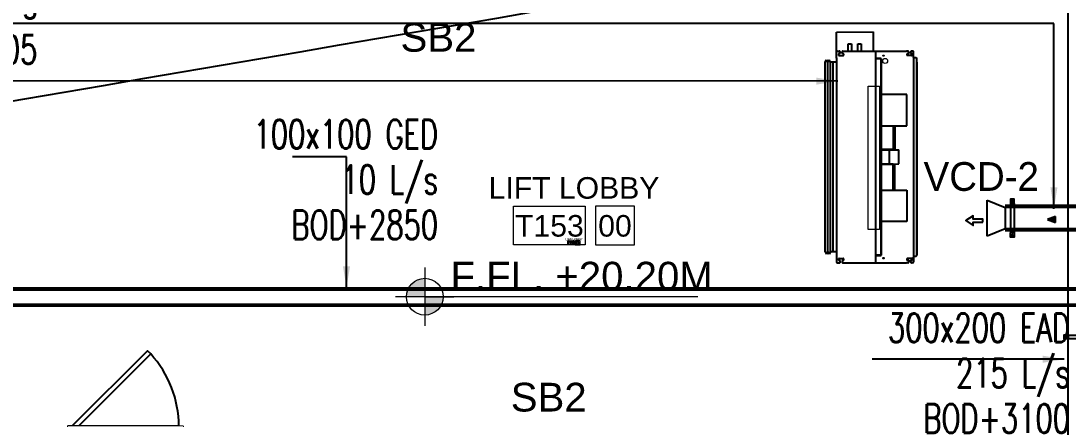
# Model space of a CAD drawing. Header units: millimetres. Extents: x -9226 to 166212, y -13 to 97274.
# Drawn here: x 31224 to 38507, y 28530 to 31301 of the extents above; entities that cross this region are included whole.
import ezdxf
from ezdxf.enums import TextEntityAlignment as Align

# ---------------------------------------------------------------- set-up
doc = ezdxf.new("R2010")
doc.units = ezdxf.units.MM
doc.set_wipeout_variables(frame=1)
doc.linetypes.add('HIDDEN', pattern=[9.525, 6.35, -3.175])
doc.layers.get('0').update_dxf_attribs({"color": 8})
for name, color, linetype in [('-FAD', 3, 'Continuous'), ('0-AC TEXT', 7, 'Continuous'), ('1.INS', 8, 'Continuous'), ('1.SAD', 5, 'Continuous'), ('1.STR', 8, 'Continuous'), ('1.support 2', 7, 'Continuous'), ('23491-GN-XR-PLOT LIMIT$0$ARCADE', 8, 'Continuous'), ('23491-GN-XR-PLOT LIMIT$0$RETAIL', 8, 'Continuous'), ('cloud', 15, 'Continuous'), ('ETA-AC-SUPPORT', 25, 'Continuous'), ('FAD', 3, 'Continuous'), ('GED', 6, 'Continuous'), ('M-HVAC-FCU-02', 20, 'Continuous'), ('M-HVAC-FCU-05', 20, 'Continuous'), ('UNIT', 20, 'Continuous'), ('VCD SHE', 7, 'Continuous')]:
    doc.layers.add(name, color=color, linetype=linetype)
for name, color, linetype, lineweight in [('1.XREF', 8, 'Continuous', 9), ('23491-A-XR-MAIN CORE service rooms$0$Zone-6_30May22$0$TYP$0$2B+G+19+R Typical Floor$0$A-DOOR', 8, 'Continuous', 25), ('23491-XR-AR-2ND FLOOR PLAN$0$A-FLOR-IDEN', 8, 'Continuous', 9), ('23491-XR-AR-2ND FLOOR PLAN$0$A-FLOR-IDEN @ 10', 8, 'Continuous', 9), ('23491-XR-AR-2ND FLOOR PLAN$0$A-FLOR-IDEN @ 100', 8, 'Continuous', 9), ('23491-XR-AR-2ND FLOOR PLAN$0$A-FLOR-IDEN @ 5', 8, 'Continuous', 9), ('23491-XR-AR-2ND FLOOR PLAN$0$A-FLOR-IDEN @ 8', 8, 'Continuous', 9), ('23491-XR-AR-2ND FLOOR PLAN$0$A-WALL-CAVI', 8, 'Continuous', 15), ('A-ANNO-DIMS', 8, 'Continuous', 9), ('G-ANNO-LEVL_2 @ 100', 8, 'Continuous', 9), ('MH TEXT1', 15, 'Continuous', 0)]:
    doc.layers.add(name, color=color, linetype=linetype, lineweight=lineweight)
doc.styles.add('23491-XR-AR-2ND FLOOR PLAN$0$SDC-TEXT_4_2', font='arial.ttf')
doc.styles.add('ROMANS', font='isocp.shx', dxfattribs={"width": 0.8})
doc.styles.add('ROMANS100', font='romans.shx', dxfattribs={"width": 0.7, "height": 100})
doc.styles.add('SDC-TEXT-ARB', font='sdc-arb.shx', dxfattribs={"height": 0.5})
doc.styles.add('SDC-TEXT_3', font='arial.ttf')
doc.styles.get("Standard").update_dxf_attribs({"font": 'romans.shx', "height": 200})
doc.styles.add('TEXT-FRAME', font='sanss___.ttf')
doc.dimstyles.new('ISO-25', dxfattribs={"dimtxt": 200, "dimasz": 150, "dimexe": 1.25, "dimexo": 0.625, "dimgap": 1, "dimtad": 1, "dimtoh": 1, "dimdec": 0, "dimrnd": 5, "dimtxsty": 'Standard', "dimcen": 2.5, "dimclrd": 256, "dimclre": 256, "dimclrt": 7, "dimadec": 0, "dimazin": 0, "dimtfac": 1, "dimtdec": 0, "dimtix": 1, "dimtmove": 2, "dimatfit": 3, "dimfxl": 1, "dimarcsym": 1})
doc.dimstyles.new('JSE', dxfattribs={"dimtxt": 50, "dimasz": 150, "dimexe": 0.18, "dimexo": 0.0625, "dimgap": 50, "dimtad": 0, "dimdec": 0, "dimrnd": 5, "dimzin": 0, "dimdsep": 46, "dimtxsty": 'ROMANS', "dimcen": 0.09, "dimclrd": 7, "dimclre": 7, "dimclrt": 7, "dimadec": 0, "dimazin": 0, "dimtfac": 1, "dimtdec": 0, "dimtofl": 0, "dimtmove": 0, "dimatfit": 3, "dimfxl": 1, "dimtolj": 1, "dimtzin": 0, "dimarcsym": 1})

# ---------------------------------------------------------------- blocks, each defined once
blk = doc.blocks.new('*U566')
at = {"layer": '23491-A-XR-MAIN CORE service rooms$0$Zone-6_30May22$0$TYP$0$2B+G+19+R Typical Floor$0$A-DOOR', "color": 8}
for p, q in [((0.965, 0), (0.035, 0)), ((0.95, -0.1), (0.05, -0.1))]:
    blk.add_line(p, q, dxfattribs=at)
blk.add_lwpolyline([(0.0633, -0.0283), (0.7203, 0.6287), (0.692, 0.657), (0.035, 0)], close=True, dxfattribs=at)
for points in [[(0.035, 0), (0, 0), (0, -0.1), (0.05, -0.1), (0.05, -0.04), (0.035, -0.04), (0.035, 0)], [(0.965, 0), (1, 0), (1, -0.1), (0.95, -0.1), (0.95, -0.04), (0.965, -0.04), (0.965, 0)]]:
    blk.add_lwpolyline(points, dxfattribs=at)
blk.add_arc((0.035, 0), 0.93, 360, 42.5349, dxfattribs=at)
at = {"color": 8}
blk.add_wipeout([(1, -0.1), (0, -0.1), (0, 0), (1, 0)], dxfattribs=at)
blk = doc.blocks.new('23491-A-XR-MAIN CORE service rooms')
at = {"layer": '23491-A-XR-MAIN CORE service rooms$0$Zone-6_30May22$0$TYP$0$2B+G+19+R Typical Floor$0$A-DOOR', "color": 8, "extrusion": (-0.00182, 3.20721e-17, 0.999998), "xscale": 799.9999998137353, "yscale": 799.9999998137353, "zscale": 799.9999998137353, "rotation": 359.9999999999664}
blk.add_blockref('*U566', (31550, 28480, -58.9), dxfattribs=at)
blk = doc.blocks.new('*U507')
at = {"color": 8, "linetype": 'ByBlock'}
for points in [[(1.3, 0), (-7, 0), (-7, 4.5), (1.3, 4.5)], [(2.5, 0), (7, 0), (7, 4.5), (2.5, 4.5)]]:
    blk.add_lwpolyline(points, close=True, dxfattribs=at)
at = {"color": 8, "linetype": 'ByBlock', "style": '23491-XR-AR-2ND FLOOR PLAN$0$SDC-TEXT_4_2'}
for tag, p in [('ROOM-NAME-2', (0, 9.95)), ('ROOM-NAME-1', (0, 6.6)), ('ROOM-NO.', (-2.85, 2.2)), ('ROOM-FINISH', (4.75, 2.2))]:
    blk.add_attdef(tag, text='', height=2.5, dxfattribs=at).set_placement(p, align=Align.MIDDLE_CENTER)
blk = doc.blocks.new('*U805')
at = {"layer": '23491-XR-AR-2ND FLOOR PLAN$0$A-FLOR-IDEN @ 10', "color": 8}
ref = blk.add_blockref('*U507', (35070.9, 29743), dxfattribs=dict(at, xscale=5.999999999999999, yscale=5.999999999999999, zscale=5.999999999999999))
ref.add_attrib('ROOM-NO.', 'T153', dxfattribs={"layer": '0', "color": 0, "linetype": 'ByBlock', "height": 15, "style": '23491-XR-AR-2ND FLOOR PLAN$0$SDC-TEXT_4_2'}).set_placement((35053.8, 29756.2), align=Align.MIDDLE_CENTER)
ref.add_attrib('ROOM-FINISH', '00', dxfattribs={"layer": '0', "color": 0, "linetype": 'ByBlock', "height": 15, "style": '23491-XR-AR-2ND FLOOR PLAN$0$SDC-TEXT_4_2'}).set_placement((35099.4, 29756.2), align=Align.MIDDLE_CENTER)
ref.add_attrib('ROOM-NAME-1', 'LIFT LOBBY', dxfattribs={"layer": '0', "color": 0, "linetype": 'ByBlock', "height": 15, "style": '23491-XR-AR-2ND FLOOR PLAN$0$SDC-TEXT_4_2'}).set_placement((35070.9, 29782.6), align=Align.MIDDLE_CENTER)
at = {"layer": '23491-XR-AR-2ND FLOOR PLAN$0$A-FLOR-IDEN @ 100', "color": 8}
ref = blk.add_blockref('*U507', (35070.9, 29743), dxfattribs=dict(at, xscale=60, yscale=60, zscale=60))
ref.add_attrib('ROOM-NO.', 'T153', dxfattribs={"layer": '0', "color": 0, "linetype": 'ByBlock', "height": 150, "style": '23491-XR-AR-2ND FLOOR PLAN$0$SDC-TEXT_4_2'}).set_placement((34899.9, 29875), align=Align.MIDDLE_CENTER)
ref.add_attrib('ROOM-FINISH', '00', dxfattribs={"layer": '0', "color": 0, "linetype": 'ByBlock', "height": 150, "style": '23491-XR-AR-2ND FLOOR PLAN$0$SDC-TEXT_4_2'}).set_placement((35355.9, 29875), align=Align.MIDDLE_CENTER)
ref.add_attrib('ROOM-NAME-1', 'LIFT LOBBY', dxfattribs={"layer": '0', "color": 0, "linetype": 'ByBlock', "height": 150, "style": '23491-XR-AR-2ND FLOOR PLAN$0$SDC-TEXT_4_2'}).set_placement((35070.9, 30139), align=Align.MIDDLE_CENTER)
at = {"layer": '23491-XR-AR-2ND FLOOR PLAN$0$A-FLOR-IDEN @ 5', "color": 8}
ref = blk.add_blockref('*U507', (35070.9, 29743), dxfattribs=dict(at, xscale=3, yscale=3, zscale=3))
ref.add_attrib('ROOM-NO.', 'T153', dxfattribs={"layer": '0', "color": 0, "linetype": 'ByBlock', "height": 7.5, "style": '23491-XR-AR-2ND FLOOR PLAN$0$SDC-TEXT_4_2'}).set_placement((35062.4, 29749.6), align=Align.MIDDLE_CENTER)
ref.add_attrib('ROOM-FINISH', '00', dxfattribs={"layer": '0', "color": 0, "linetype": 'ByBlock', "height": 7.5, "style": '23491-XR-AR-2ND FLOOR PLAN$0$SDC-TEXT_4_2'}).set_placement((35085.2, 29749.6), align=Align.MIDDLE_CENTER)
ref.add_attrib('ROOM-NAME-1', 'LIFT LOBBY', dxfattribs={"layer": '0', "color": 0, "linetype": 'ByBlock', "height": 7.5, "style": '23491-XR-AR-2ND FLOOR PLAN$0$SDC-TEXT_4_2'}).set_placement((35070.9, 29762.8), align=Align.MIDDLE_CENTER)
at = {"layer": '23491-XR-AR-2ND FLOOR PLAN$0$A-FLOR-IDEN @ 8', "color": 8}
ref = blk.add_blockref('*U507', (35070.9, 29743), dxfattribs=dict(at, xscale=4.8, yscale=4.8, zscale=4.8))
ref.add_attrib('ROOM-NO.', 'T153', dxfattribs={"layer": '0', "color": 0, "linetype": 'ByBlock', "height": 12, "style": '23491-XR-AR-2ND FLOOR PLAN$0$SDC-TEXT_4_2'}).set_placement((35057.3, 29753.5), align=Align.MIDDLE_CENTER)
ref.add_attrib('ROOM-FINISH', '00', dxfattribs={"layer": '0', "color": 0, "linetype": 'ByBlock', "height": 12, "style": '23491-XR-AR-2ND FLOOR PLAN$0$SDC-TEXT_4_2'}).set_placement((35093.7, 29753.5), align=Align.MIDDLE_CENTER)
ref.add_attrib('ROOM-NAME-1', 'LIFT LOBBY', dxfattribs={"layer": '0', "color": 0, "linetype": 'ByBlock', "height": 12, "style": '23491-XR-AR-2ND FLOOR PLAN$0$SDC-TEXT_4_2'}).set_placement((35070.9, 29774.6), align=Align.MIDDLE_CENTER)
blk = doc.blocks.new('23491-GN-XR-PLOT LIMIT')
at = {"layer": '23491-GN-XR-PLOT LIMIT$0$ARCADE', "color": 8}
blk.add_lwpolyline([(48271.7, 23525.6, 0.000496), (5000, 16088.4), (5000, 11014.2, -0.000526), (50902.2, 18902.5), (55000, 23715.1), (55000, 82243.6), (50763.6, 86480), (9264.6, 86480), (5000, 82215.4), (5000, 81480), (48692.6, 81480), (50500, 80172.6), (50500, 25555.4)], format="xyb", close=True, dxfattribs=at)
at = {"layer": '23491-GN-XR-PLOT LIMIT$0$RETAIL', "color": 8}
blk.add_lwpolyline([(48271.7, 23525.6), (50500, 25555.4), (50500, 80172.6), (48692.6, 81480), (5000, 81480), (5000, 71480), (40000, 71480), (40000, 32256.2, 0.000401), (5000, 26236.7), (5000, 16088.4, -0.000496)], format="xyb", close=True, dxfattribs=at)
blk = doc.blocks.new('23491-XR-AR-2ND FLOOR PLAN')
at = {"layer": '23491-XR-AR-2ND FLOOR PLAN$0$A-WALL-CAVI', "color": 8}
blk.add_blockref('23491-A-XR-MAIN CORE service rooms', (0, 0), dxfattribs=at)
at = {"layer": '23491-XR-AR-2ND FLOOR PLAN$0$A-FLOR-IDEN'}
blk.add_blockref('*U805', (0, 0), dxfattribs=at)
at = {"layer": '23491-XR-AR-2ND FLOOR PLAN$0$A-WALL-CAVI', "color": 8}
blk.add_blockref('23491-GN-XR-PLOT LIMIT', (0, 0), dxfattribs=at)
blk = doc.blocks.new('*U501')
for points in [[(0, 1.6, 0.414214), (-1.6, 0), (0, 0)], [(0, -1.6, 0.414214), (1.6, 0), (0, 0)]]:
    blk.add_hatch(color=8).paths.add_polyline_path(points)
at = {"color": 8}
for p, q in [((0, 2.534), (0, -2.534)), ((2.534, 0), (-2.534, 0)), ((0, 0), (2.534, 0))]:
    blk.add_line(p, q, dxfattribs=at)
at = {"color": 8, "linetype": 'ByBlock'}
blk.add_line((23.731, 0), (2.534, 0), dxfattribs=at)
at = {"color": 8}
blk.add_circle((0, 0), 1.6, dxfattribs=at)
at = {"color": 8, "lineweight": 0, "style": 'SDC-TEXT_3'}
blk.add_attdef('F.F.L.', text='', height=2.5, dxfattribs=at).set_placement((2.233, 3.039), align=Align.TOP_LEFT)
blk.add_attdef('S.S.L.', (2.233, -2.901), '', height=2.5, dxfattribs=at)
blk = doc.blocks.new('XREF')
at = {"layer": 'A-ANNO-DIMS', "color": 8}
blk.add_blockref('23491-XR-AR-2ND FLOOR PLAN', (0, 0), dxfattribs=at)
at = {"layer": 'G-ANNO-LEVL_2 @ 100', "color": 8}
ref = blk.add_blockref('*U501', (34033, 29381.5), dxfattribs=dict(at, xscale=80.00000000000007, yscale=80.00000000000007, zscale=80.00000000000007))
ref.add_attrib('F.F.L.', 'F.FL. +20.20M', dxfattribs={"layer": '0', "color": 8, "lineweight": 0, "height": 200, "style": 'SDC-TEXT_3'}).set_placement((34211.6, 29624.6), align=Align.TOP_LEFT)
blk = doc.blocks.new('I LOVE USTR')
at = {"layer": 'MH TEXT1', "ltscale": 2, "style": 'TEXT-FRAME'}
for p in [(33864.2, 31087.9, -0.8), (34630.9, 28582.9, -0.8)]:
    blk.add_text('SB2', height=200, dxfattribs=at).set_placement(p)
blk = doc.blocks.new('A$C32d94600')
at = {"layer": 'cloud', "color": 15}
blk.add_blockref('I LOVE USTR', (-5100, -86375.9, 0), dxfattribs=at)
blk = doc.blocks.new('HVAC-VOL-SPD-S01-M-01-0400 R-01$0$HVAC-VOL-SPD-S01-M-01-0400 R-01$0$A$C2F9C6816')
blk.add_hatch(color=256).paths.add_polyline_path([(-199, -79), (-399, -154), (-199, -229)])
for p, q in [((-199, -79), (-399, -154)), ((-399, -154), (-199, -229)), ((-199, -229), (-199, -79))]:
    blk.add_line(p, q)
blk = doc.blocks.new('t')
at = {"layer": 'ETA-AC-SUPPORT', "color": 7, "linetype": 'HIDDEN', "ltscale": 0.3, "extrusion": (2.40653e-07, 5.25136e-08, 1)}
for p, q in [((4429, -9484, 0), (4379, -9484, 0)), ((4393, -9513, 0), (4404, -9506, 0)), ((4393, -9526, 0), (4393, -9513, 0)), ((4393, -9526, 0), (4404, -9533, 0)), ((4416, -9513, 0), (4404, -9506, 0)), ((4416, -9526, 0), (4404, -9533, 0)), ((4416, -9526, 0), (4416, -9513, 0))]:
    blk.add_line(p, q, dxfattribs=at)
at = {"layer": 'ETA-AC-SUPPORT', "color": 7, "linetype": 'Continuous', "ltscale": 0.3, "extrusion": (2.40653e-07, 5.25136e-08, 1), "elevation": 0}
blk.add_lwpolyline([(4429, -9484), (4429, -9544), (4379, -9544), (4379, -9484)], dxfattribs=at)
at = {"layer": 'ETA-AC-SUPPORT', "color": 7, "linetype": 'HIDDEN', "ltscale": 0.3, "extrusion": (2.40653e-07, 5.25136e-08, 1)}
for radius in [11.5, 6]:
    blk.add_circle((4404, -9520, 0), radius, dxfattribs=at)
blk = doc.blocks.new('*U553')
at = {"layer": 'ETA-AC-SUPPORT', "color": 7, "linetype": 'Continuous', "ltscale": 0.3, "extrusion": (2.40653e-07, 5.25136e-08, 1)}
for p, q in [((4404.3, -9309.5, 0), (4404.3, -9514.1, 0)), ((4429.3, -9309.5, 0), (4429.3, -9514.1, 0))]:
    blk.add_line(p, q, dxfattribs=at)
at = {"color": 7, "linetype": 'Continuous', "xscale": -0.5, "yscale": 0.5, "zscale": 0.5, "rotation": 180}
blk.add_blockref('t', (2214.7, -14051.7, 0), dxfattribs=at)
at = {"color": 7, "linetype": 'Continuous', "xscale": 0.5, "yscale": 0.5, "zscale": 0.5}
blk.add_blockref('t', (2214.7, -4771.9, 0), dxfattribs=at)
blk = doc.blocks.new('*U555')
at = {"layer": 'ETA-AC-SUPPORT', "color": 7, "linetype": 'Continuous', "ltscale": 0.3, "extrusion": (2.40653e-07, 5.25136e-08, 1)}
for p, q in [((4404.3, -9189.6, 0), (4404.3, -9514.1, 0)), ((4429.3, -9189.6, 0), (4429.3, -9514.1, 0))]:
    blk.add_line(p, q, dxfattribs=at)
at = {"color": 7, "linetype": 'Continuous', "xscale": -0.5, "yscale": 0.5, "zscale": 0.5, "rotation": 180}
blk.add_blockref('t', (2214.7, -13931.8, 0), dxfattribs=at)
at = {"color": 7, "linetype": 'Continuous', "xscale": 0.5, "yscale": 0.5, "zscale": 0.5}
blk.add_blockref('t', (2214.7, -4771.9, 0), dxfattribs=at)
blk = doc.blocks.new('1425')
at = {"layer": 'M-HVAC-FCU-02', "color": 30}
for p, q in [((-402.3, -43.8), (-412.3, -53.8)), ((-402.3, -23.8), (-402.3, -43.8)), ((402.3, -43.8), (-402.3, -43.8)), ((402.3, -23.8), (402.3, -43.8)), ((402.3, -43.8), (412.3, -53.8)), ((-402.3, -63.8), (-412.3, -53.8)), ((-402.3, -63.8), (-412.3, -73.8)), ((-402.3, -83.8), (-412.3, -73.8)), ((402.3, -63.8), (-402.3, -63.8)), ((402.3, -83.8), (-402.3, -83.8)), ((402.3, -63.8), (412.3, -53.8)), ((402.3, -63.8), (412.3, -73.8)), ((402.3, -83.8), (412.3, -73.8))]:
    blk.add_line(p, q, dxfattribs=at)
at = {"layer": 'M-HVAC-FCU-05', "color": 30}
for p, q in [((-422, 586.7), (-419.6, 592.1)), ((-422, 567.1), (-422, 586.7)), ((419.1, 592.3), (-419.6, 592.1)), ((-402.5, 592.1), (419.1, 592.3)), ((421.5, 586.9), (419.1, 592.3)), ((421.5, 567.3), (421.5, 586.9)), ((-450.2, 561.3), (-450.2, 551.6)), ((-422, 567.6), (-445.8, 567.6)), ((-445.1, 544.6), (-439.4, 544.6)), ((-439.4, 544.6), (-439.4, 550.6)), ((-431.6, 552.7), (-431.6, 523.1)), ((-422, 567.6), (421.5, 567.8)), ((421.5, 567.8), (445.3, 567.8)), ((431.1, 552.9), (431.2, 523.4)), ((438.9, 544.9), (438.9, 550.8)), ((444.7, 544.9), (438.9, 544.9)), ((449.7, 561.5), (449.7, 551.9)), ((-450.2, 524.3), (-450.2, 514.9)), ((-450, 47.3), (-450.2, 514.9)), ((-439.2, 531.3), (-445.9, 531.3)), ((-439.2, 524.5), (-439.2, 531.3)), ((-132, 517.4), (-265.5, 517.3)), ((-265.5, 517.3), (-265.4, 329.5)), ((-131.9, 329.6), (-132, 517.4)), ((140.3, 517.5), (273.7, 517.5)), ((140.3, 329.6), (140.3, 517.5)), ((273.7, 517.5), (273.8, 329.7)), ((438.7, 531.6), (445.5, 531.6)), ((438.7, 524.8), (438.7, 531.6)), ((449.7, 524.6), (449.7, 515.1)), ((450, 47.6), (449.7, 515.1)), ((29.7, 458.4), (-30.5, 458.4)), ((-30.4, 388.7), (-30.5, 458.4)), ((29.8, 388.7), (29.7, 458.4)), ((-132, 429.5), (-30.5, 429.5)), ((-132, 417.5), (-30.4, 417.6)), ((-31.8, 417.6), (-31.8, 329.6)), ((-30.4, 417.6), (-31.8, 417.6)), ((-30.4, 329.6), (-30.4, 417.6)), ((140.3, 429.5), (29.8, 429.5)), ((29.8, 329.6), (29.8, 417.6)), ((29.8, 417.6), (31.1, 417.6)), ((140.3, 417.6), (29.8, 417.6)), ((31.1, 417.6), (31.1, 329.6)), ((-30.4, 388.7), (29.8, 388.7)), ((418.7, 329.7), (-419, 329.5)), ((-418.9, 287.8), (-419, 329.5)), ((-417.9, 327.9), (417.6, 328.2)), ((-417.9, 327.9), (-417.9, 287.8)), ((-265.4, 329.5), (-131.9, 329.6)), ((-31.8, 329.6), (-30.4, 329.6)), ((31.1, 329.6), (29.8, 329.6)), ((273.8, 329.7), (140.3, 329.6)), ((417.6, 328.2), (417.6, 288.1)), ((418.7, 288.1), (418.7, 329.7)), ((-531, 268.5), (-450.1, 268.6)), ((-530.9, -0.2), (-531, 268.5)), ((-450.1, 287.8), (449.9, 288.1)), ((-480.8, 157), (-480.8, 182.5)), ((-480.8, 182.5), (-450, 182.5)), ((-450, 157), (-480.8, 157)), ((-480.8, 111.4), (-450, 111.4)), ((-480.8, 86), (-480.8, 111.4)), ((-450, 86), (-480.8, 86)), ((-450, 47.3), (-450, 56.9)), ((-439.2, 46.3), (-439.2, 40.3)), ((-431.4, 18.8), (-431.4, 48.4)), ((431.4, 19), (431.4, 48.6)), ((439.2, 46.5), (439.2, 40.6)), ((450, 47.6), (450, 57.2)), ((-450, 6.3), (-450, 20)), ((-445.7, 27), (-439, 27)), ((-439.2, 40.3), (-445, 40.3)), ((-439, 27), (-439, 20.2)), ((-420.5, -0.1), (420.5, 0.1)), ((402.3, 0.1), (402.3, -23.7)), ((420.2, 0.1), (444.7, 0.1)), ((439, 27.3), (439, 20.4)), ((445.7, 27.3), (439, 27.3)), ((439.2, 40.6), (445, 40.6)), ((450, 6.6), (450, 20.3)), ((-435, -0.1), (-530.9, -0.2)), ((-420.2, -0.1), (-444.7, -0.1)), ((-402.3, -0.1), (-402.3, -23.9)), ((402.3, -23.7), (-402.3, -23.9)), ((402.3, -23.7), (-402.3, -23.9))]:
    blk.add_line(p, q, dxfattribs=at)
at = {"layer": 'M-HVAC-FCU-05', "color": 30, "lineweight": 18}
for p, q in [((-300.6, 316.9), (307.7, 317.1)), ((-300.6, 233.5), (-300.6, 316.9)), ((307.7, 317.1), (307.7, 233.7)), ((307.7, 233.7), (-300.6, 233.5))]:
    blk.add_line(p, q, dxfattribs=at)
at = {"layer": 'M-HVAC-FCU-05', "color": 30}
for points in [[(-445.8, 567.6, 0.14745), (-447.3, 567.2, 0.057538), (-447.9, 566.8, 0.043631), (-448.4, 566.2, 0.037373), (-448.9, 565.4, 0.018686), (-449.2, 564.8, 0.02183), (-449.5, 563.9, 0.03988), (-450.1, 561.5, 0.006038), (-450.2, 561.3)], [(-450.2, 551.6, 0.032566), (-450.1, 550.3, 0.04988), (-449.7, 548.7, 0.245422), (-445.4, 544.7, 0.018987), (-445.1, 544.6)], [(-435.5, 558.3, 0.03023), (-435.7, 558.3, 0.042163), (-436.2, 558.1, 0.109989), (-437.5, 557.3, 0.060394), (-438.2, 556.3, 0.042159), (-438.7, 555.4, 0.031845), (-439, 554.3, 0.028129), (-439.2, 553.1, 0.024443), (-439.4, 551.6, 0.013294), (-439.4, 550.6)], [(-431.6, 552.7, 0.018031), (-431.6, 553.2, 0.033701), (-431.7, 554.5, 0.041222), (-432, 555.7, 0.04728), (-432.4, 556.6, 0.066586), (-433, 557.4, 0.138842), (-434.5, 558.2, 0.036684), (-435, 558.3, 0.034492), (-435.5, 558.3)], [(431.1, 553, -0.018031), (431.1, 553.5, -0.033701), (431.3, 554.8, -0.041222), (431.6, 555.9, -0.04728), (432, 556.9, -0.066586), (432.6, 557.6, -0.138842), (434, 558.5, -0.036684), (434.5, 558.5, -0.034492), (435.1, 558.5)], [(435.1, 558.5, -0.03023), (435.3, 558.5, -0.042163), (435.7, 558.4, -0.109989), (437.1, 557.5, -0.060394), (437.8, 556.6, -0.042159), (438.3, 555.6, -0.031845), (438.6, 554.6, -0.028129), (438.8, 553.3, -0.024443), (438.9, 551.9, -0.013294), (438.9, 550.9)], [(449.7, 551.9, -0.032566), (449.6, 550.6, -0.04988), (449.2, 549, -0.245422), (444.9, 544.9, -0.018987), (444.7, 544.9)], [(445.3, 567.8, -0.14745), (446.8, 567.5, -0.057538), (447.4, 567, -0.043631), (447.9, 566.4, -0.037373), (448.4, 565.6, -0.018686), (448.7, 565, -0.02183), (449.1, 564.1, -0.03988), (449.7, 561.8, -0.006038), (449.7, 561.5)], [(-445.9, 531.3, 0.028262), (-446.1, 531.3, 0.052211), (-446.7, 531.2, 0.123145), (-448.2, 530.2, 0.055731), (-448.9, 529.4, 0.037382), (-449.3, 528.6, 0.033882), (-449.7, 527.6, 0.029807), (-450, 526.4, 0.025735), (-450.1, 525, 0.009134), (-450.2, 524.3)], [(-435.3, 517.5, -0.026495), (-435.5, 517.5, -0.048004), (-436.1, 517.7, -0.118717), (-437.6, 518.9, -0.058793), (-438.3, 519.9, -0.041358), (-438.7, 521, -0.031459), (-439, 522.1, -0.027983), (-439.1, 523.3, -0.020442), (-439.2, 524.5)], [(-431.6, 523.1, -0.01724), (-431.7, 522.4, -0.027058), (-432, 521.1, -0.037824), (-432.5, 519.8, -0.040466), (-432.9, 518.9, -0.050447), (-433.5, 518.3, -0.055402), (-434, 517.9, -0.140685), (-435.3, 517.5)], [(431.2, 523.4, 0.01724), (431.3, 522.7, 0.027058), (431.6, 521.3, 0.037824), (432.1, 520, 0.040466), (432.5, 519.2, 0.050447), (433.1, 518.5, 0.055402), (433.6, 518.1, 0.140685), (434.9, 517.8)], [(434.9, 517.8, 0.026495), (435.1, 517.8, 0.048004), (435.7, 518, 0.118717), (437.2, 519.2, 0.058793), (437.9, 520.2, 0.041358), (438.3, 521.2, 0.031459), (438.6, 522.3, 0.027983), (438.7, 523.6, 0.020442), (438.7, 524.8)], [(445.5, 531.6, -0.028262), (445.6, 531.6, -0.052211), (446.3, 531.5, -0.123145), (447.8, 530.5, -0.055731), (448.5, 529.7, -0.037382), (448.9, 528.9, -0.033882), (449.3, 527.9, -0.029807), (449.5, 526.7, -0.025735), (449.7, 525.2, -0.009134), (449.7, 524.6)], [(-445, 40.3, -0.018958), (-445.2, 40.4, -0.034322), (-445.9, 40.6, -0.196303), (-449.3, 44, -0.051286), (-449.8, 45.5, -0.034229), (-450, 46.7, -0.012756), (-450, 47.3)], [(-435.4, 54, 0.03023), (-435.6, 53.9, 0.042163), (-436, 53.8, 0.109989), (-437.3, 52.9, 0.060394), (-438.1, 52, 0.042159), (-438.5, 51, 0.031845), (-438.9, 50, 0.028129), (-439.1, 48.8, 0.024443), (-439.2, 47.3, 0.013294), (-439.2, 46.3)], [(-431.4, 48.4, 0.018031), (-431.4, 48.9, 0.033701), (-431.6, 50.2, 0.041222), (-431.8, 51.4, 0.04728), (-432.3, 52.3, 0.066586), (-432.9, 53.1, 0.138842), (-434.3, 53.9, 0.036684), (-434.8, 53.9, 0.034492), (-435.4, 54)], [(431.4, 48.6, -0.018031), (431.4, 49.1, -0.033701), (431.5, 50.4, -0.041222), (431.8, 51.6, -0.04728), (432.2, 52.5, -0.066586), (432.8, 53.3, -0.138842), (434.3, 54.1, -0.036684), (434.8, 54.2, -0.034492), (435.3, 54.2)], [(435.3, 54.2, -0.03023), (435.5, 54.2, -0.042163), (436, 54.1, -0.109989), (437.3, 53.2, -0.060394), (438, 52.3, -0.042159), (438.5, 51.3, -0.031845), (438.8, 50.3, -0.028129), (439.1, 49, -0.024443), (439.2, 47.5, -0.013294), (439.2, 46.5)], [(445, 40.6, 0.018958), (445.2, 40.6, 0.034322), (445.9, 40.9, 0.196303), (449.3, 44.3, 0.051286), (449.8, 45.7, 0.034229), (449.9, 47, 0.012756), (450, 47.6)], [(-450, 20, -0.023667), (-449.9, 21.5, -0.027559), (-449.6, 22.9, -0.031647), (-449.3, 23.9, -0.050593), (-448.7, 25.1, -0.087102), (-447.7, 26.3, -0.09091), (-446.5, 26.9, -0.051146), (-445.9, 27, -0.028286), (-445.7, 27)], [(-444.7, -0.1, -0.056961), (-445.7, -0.1, -0.127139), (-447.5, 0.8, -0.061243), (-448.4, 1.7, -0.044469), (-449, 2.7, -0.028142), (-449.4, 3.6, -0.053001), (-450, 6.1, -0.008073), (-450, 6.3)], [(-439, 20.2, 0.024663), (-439, 18.7, 0.02816), (-438.8, 17.5, 0.038602), (-438.4, 16.3, 0.064309), (-437.7, 14.9, 0.093157), (-436.6, 13.7, 0.077975), (-435.5, 13.3, 0.035164), (-435.2, 13.2)], [(-435.2, 13.2, 0.153575), (-433.7, 13.6, 0.053761), (-433.2, 14.1, 0.04127), (-432.8, 14.6, 0.041237), (-432.3, 15.5, 0.025049), (-432, 16.2, 0.04783), (-431.4, 18.5, 0.006337), (-431.4, 18.8)], [(435.1, 13.4, -0.153575), (433.7, 13.9, -0.053761), (433.2, 14.3, -0.04127), (432.8, 14.8, -0.041237), (432.3, 15.7, -0.025049), (432, 16.5, -0.04783), (431.4, 18.8, -0.006337), (431.4, 19)], [(439, 20.4, -0.024663), (438.9, 19, -0.02816), (438.8, 17.8, -0.038602), (438.4, 16.5, -0.064309), (437.7, 15.2, -0.093157), (436.6, 14, -0.077975), (435.5, 13.5, -0.035164), (435.1, 13.4)], [(444.7, 0.1, 0.056961), (445.7, 0.2, 0.127139), (447.5, 1.1, 0.061243), (448.3, 2, 0.044469), (449, 3, 0.028142), (449.4, 3.9, 0.053001), (450, 6.3, 0.008073), (450, 6.6)], [(450, 20.3, 0.023667), (449.9, 21.8, 0.027559), (449.6, 23.1, 0.031647), (449.3, 24.2, 0.050593), (448.7, 25.4, 0.087102), (447.7, 26.5, 0.09091), (446.5, 27.1, 0.051146), (445.9, 27.3, 0.028286), (445.7, 27.3)]]:
    blk.add_lwpolyline(points, format="xyb", dxfattribs=at)
for centre, start_param, end_param in [((-430.2, 563), 4.712389, 10.995574), ((429.8, 563.2), -1.570796, 4.712389), ((-430.1, 345.7), 4.712389, 10.995574), ((429.8, 345.9), -1.570796, 4.712389)]:
    blk.add_ellipse(centre, major_axis=(0, 1.98), ratio=0.61, start_param=start_param, end_param=end_param, dxfattribs=at)
at = {"layer": 'M-HVAC-FCU-05', "color": 30, "lineweight": 18}
blk.add_ellipse((-407.9, 357.6), major_axis=(0, 17.9), ratio=0.61, start_param=-1.570796, end_param=4.712389, dxfattribs=at)
blk = doc.blocks.new('1475')
at = {"layer": 'UNIT', "linetype": 'ByBlock', "xscale": 1.585, "yscale": 0.945, "rotation": 179.9952536884985}
blk.add_blockref('1425', (-36.8, 190.4), dxfattribs=at)
blk = doc.blocks.new('A$Cae2e412a')
at = {"layer": '1.SAD', "xscale": 1.034000000000001, "rotation": 90}
blk.add_blockref('1475', (25921.7, 19856.5, 0), dxfattribs=at)

msp = doc.modelspace()

# ---------------------------------------------------------------- block references
at = {"layer": '1.STR'}
msp.add_blockref('A$C32d94600', (5100, 86375.3), dxfattribs=at)

# ---------------------------------------------------------------- next in the draw order: block references
at = {"layer": '1.XREF'}
msp.add_blockref('XREF', (0, 0), dxfattribs=at)

# ---------------------------------------------------------------- next in the draw order: linework, layer by layer
at = {"layer": '-FAD'}
for p, q in [((37944.7, 29803.9, 0), (37945.1, 30053.8, 0)), ((37945.1, 30053.8, 0), (38069.9, 30003.4, 0)), ((38069.9, 30003.4, 0), (38069.9, 29853.4, 0)), ((38069.9, 29853.4, 0), (37944.7, 29803.9, 0))]:
    msp.add_line(p, q, dxfattribs=at)
at = {"layer": '-FAD', "extrusion": (3.51563e-05, 5.51756e-06, 1), "elevation": -0.1}
msp.add_lwpolyline([(37915, 29899.6), (37915.1, 29922.2), (37847.2, 29922.5), (37847.3, 29944.5), (37796.6, 29911.3), (37847.1, 29877.8), (37847.1, 29899.8), (37915, 29899.6)], dxfattribs=at)
at = {"layer": '1.INS', "elevation": 0}
for points in [[(38506.7, 32301.5), (38506.7, 26121.9)], [(38905.4, 30016.4), (38069.9, 30016.4)], [(38905.4, 29840.4), (38069.9, 29840.4)], [(39775, 29441.2), (29750.7, 29441.2)], [(39775, 29315.2), (29750.7, 29315.2)]]:
    msp.add_lwpolyline(points, dxfattribs=at)
at = {"layer": 'FAD', "elevation": 0}
for points in [[(38905.4, 30003.4), (38069.9, 30003.4)], [(38905.4, 29853.4), (38069.9, 29853.4)]]:
    msp.add_lwpolyline(points, dxfattribs=at)
at = {"layer": 'GED', "elevation": 0}
for points in [[(39775, 29428.2), (29750.7, 29428.2)], [(39775, 29328.2), (29750.7, 29328.2)]]:
    msp.add_lwpolyline(points, dxfattribs=at)

# ---------------------------------------------------------------- next in the draw order: block references
at = {"layer": '1.support 2', "linetype": 'ByBlock', "extrusion": (-4.02055e-07, 3.5195e-05, 1), "xscale": 1.001591528757322, "yscale": 1.001591528757322, "zscale": 1.001591528757322}
msp.add_blockref('*U553', (33696.8, 39355.2, 1.2), dxfattribs=at)
at = {"layer": '1.support 2', "linetype": 'ByBlock', "extrusion": (-3.5195e-05, -4.02055e-07, 1), "xscale": 1.001591528757322, "yscale": 1.001591528757322, "zscale": 1.001591528757322, "rotation": 89.99999999918921}
msp.add_blockref('*U555', (29304.8, 24678.6, -1.4), dxfattribs=at)
at = {"layer": 'FAD', "color": 3, "extrusion": (-3.46539e-05, 6.16134e-06, 1), "xscale": 0.2806605134667018, "yscale": 0.2806605134667018, "zscale": 0.2806605134667018, "rotation": 359.1074912662137}
msp.add_blockref('HVAC-VOL-SPD-S01-M-01-0400 R-01$0$HVAC-VOL-SPD-S01-M-01-0400 R-01$0$A$C2F9C6816', (38477.3, 29961.2, -1.1), dxfattribs=at)
at = {"layer": 'VCD SHE'}
msp.add_blockref('A$Cae2e412a', (11165.6, 10535.8, 0), dxfattribs=at)

# ---------------------------------------------------------------- next in the draw order: texts
at = {"layer": '0-AC TEXT', "char_height": 200, "width": 2328.667, "attachment_point": 3, "line_spacing_factor": 0.946776, "style": 'ROMANS100'}
for s, insert in [('150x100 FAD\\P19 L/s\\PBOD+3705', (31338, 31834.4, 0)), ('100x100 GED\\P10 L/s\\PBOD+2850', (34125.6, 30612.5, -0.4)), ('300x200 EAD\\P215 L/s\\PBOD+3100', (38521, 29265.8, 0))]:
    msp.add_mtext(s, dxfattribs=dict(at, insert=insert))
at = {"layer": 'VCD SHE', "style": 'SDC-TEXT-ARB'}
msp.add_text('VCD-2', height=200, dxfattribs=at).set_placement((37502.4, 30118.5, 0.4))

# ---------------------------------------------------------------- next in the draw order: leaders
at = {"layer": '1.INS'}
msp.add_leader([(38409.2, 29994.1), (38409.2, 31284.3), (30399.9, 31284.3)], dimstyle='JSE', override={"dimgap": 50, "dimtad": 0}, dxfattribs=at)
at = {"layer": 'FAD'}
for points in [[(36906.1, 30882.2, 0), (26720.4, 30885, 0)], [(38480.7, 28946.3, 0), (37145.5, 28946.3, 0)]]:
    msp.add_leader(points, dimstyle='JSE', override={"dimgap": 50, "dimtad": 0}, dxfattribs=at)
msp.add_leader([(33488.3, 29443.2, 0), (33488.3, 30355.6, 0), (33113.9, 30355.6, 0)], dimstyle='JSE', dxfattribs=at)
at = {"layer": 'VCD SHE'}
msp.add_leader([(40050, 29154.4, 0), (40050, 27803.1, 0), (36180.4, 27803.1, 0)], dimstyle='ISO-25', override={"dimgap": 1, "dimtad": 0}, dxfattribs=at)

doc.saveas('drawing.dxf')
